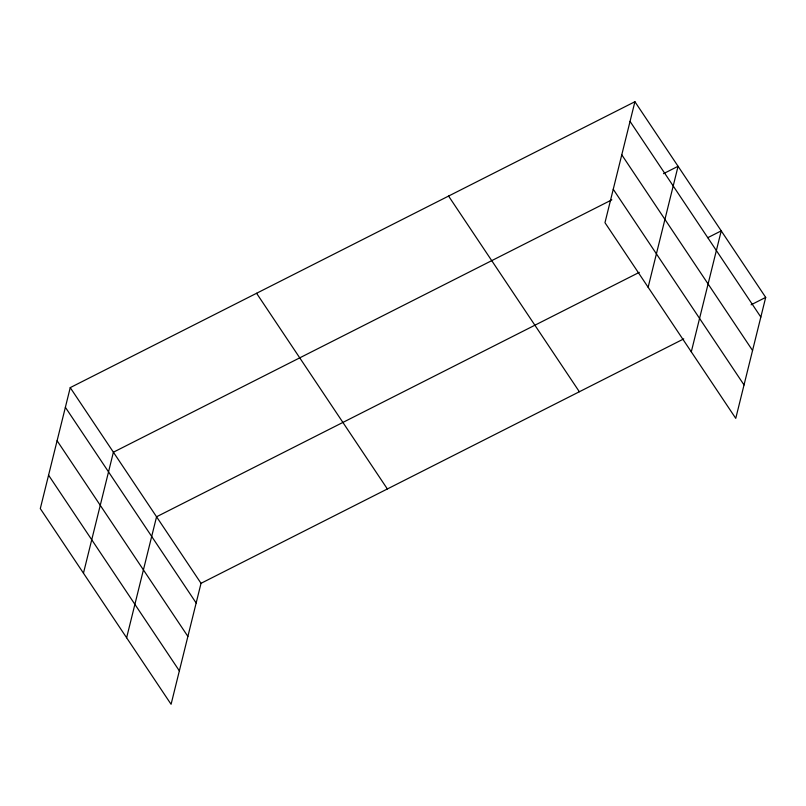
<?xml version="1.0" encoding="UTF-8"?>
<svg xmlns="http://www.w3.org/2000/svg" width="806" height="806" viewBox="0 0 806 806"><rect width="100%" height="100%" fill="white"/><g stroke="black" fill="none" stroke-linecap="round" stroke-linejoin="round"><path stroke-width="1.21" d="M70.243 387.626L40.3 508.606L171.084 704.283L201.026 583.312L70.243 387.626L634.916 101.717L765.7 297.394L735.757 418.374L604.974 222.688L634.916 101.717M83.461 573.177L113.394 452.206L611.845 199.828M126.623 637.758L156.555 516.777L639.289 272.357M648.135 287.268L678.068 166.288L663.479 173.673M691.296 351.839L721.229 230.869L707.759 237.689M201.026 583.312L683.75 338.893M751.111 304.789L765.7 297.394M630.04 121.384L760.834 317.07M621.769 154.812L752.562 350.499M613.245 189.259L744.039 384.946M448.569 196.06L579.353 391.746M256.58 293.273L387.364 488.96M65.367 407.302L196.16 602.989M57.095 440.731L187.889 636.418M48.572 475.177L179.355 670.854"/></g></svg>
